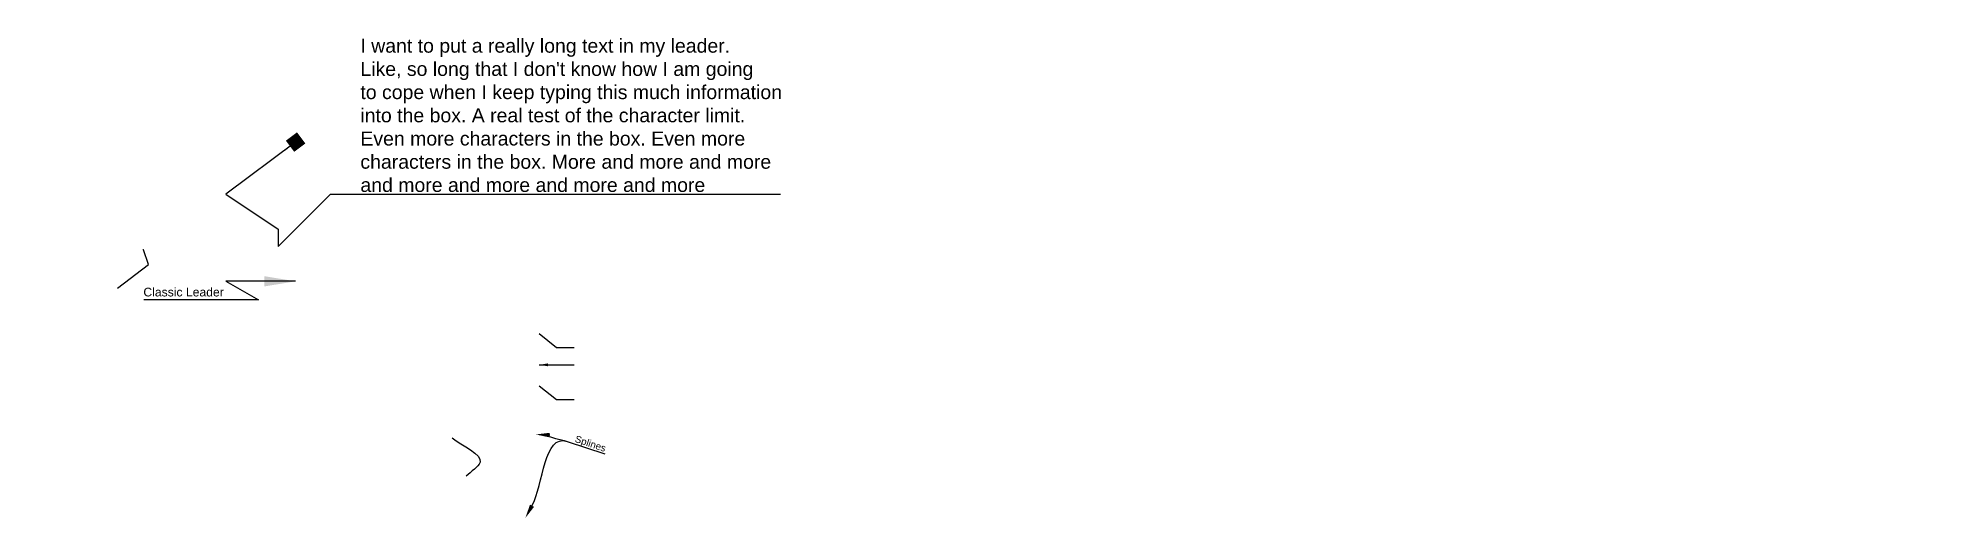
# Model space of a CAD drawing. Extents: x -44 to 502, y -28 to 110.
import ezdxf
from ezdxf import colors
from ezdxf.entities.mleader import LeaderData, LeaderLine
from ezdxf.math import Vec2, Vec3

# ---------------------------------------------------------------- set-up
doc = ezdxf.new("R2010")
doc.units = 0
doc.layers.get('0').update_dxf_attribs({"linetype": 'CONTINUOUS'})
doc.styles.get("Standard").update_dxf_attribs({"font": 'Arial'})
doc.dimstyles.new('ISO-25', dxfattribs={"dimtxt": 2.5, "dimasz": 2.5, "dimexe": 1.25, "dimexo": 1.234, "dimtad": 1, "dimtxsty": 'STANDARD', "dimcen": 2.5, "dimadec": 0, "dimazin": 0, "dimtfac": 1, "dimtmove": 0, "dimatfit": 3, "dimfxl": 1, "dimarcsym": 0})
doc.dimstyles.get("Standard").update_dxf_attribs({"dimtxt": 0.18, "dimasz": 0.18, "dimexe": 0.18, "dimexo": 0.0625, "dimgap": 0.09, "dimtad": 0, "dimtih": 1, "dimtoh": 1, "dimdec": 4, "dimzin": 0, "dimdsep": 46, "dimtxsty": 'STANDARD', "dimcen": 0.09, "dimadec": 0, "dimazin": 0, "dimtfac": 1, "dimtdec": 4, "dimtofl": 0, "dimtmove": 2, "dimatfit": 3, "dimfxl": 1, "dimtolj": 1, "dimtzin": 0, "dimarcsym": 0})

msp = doc.modelspace()

# ---------------------------------------------------------------- texts
at = {"insert": (48.62, 65.62), "char_height": 4, "width": 122.2726, "attachment_point": 7}
msp.add_mtext("I want to put a really long text in my leader. \\PLike, so long that I don't know how I am going\\Pto cope when I keep typing this much information into the box. A real test of the character limit. \\PEven more characters in the box. Even more characters in the box. More and more and more and more and more and more and more", dxfattribs=at)
at = {"insert": (9.37, 35.62), "char_height": 2.5, "attachment_point": 9}
msp.add_mtext('Classic Leader', dxfattribs=at)

# ---------------------------------------------------------------- leaders
at = {"annotation_type": 0, "has_hookline": 1}
for points, override, hookline_direction, text_width in [([(30, 80), (10, 65), (25, 55), (25, 50), (40, 65), (48, 65)], {"dimasz": 4, "dimtad": 1, "dimclrd": 3, "dimldrblk": 'BoxFilled'}, 0, 120.66), ([(30, 40), (10, 40), (19.31, 34.69), (10.31, 34.69)], {"dimscale": 1.5, "dimasz": 6, "dimtad": 2, "dimlwd": -2}, 1, 22.97)]:
    msp.add_leader(points, dimstyle='ISO-25', override=override, dxfattribs=dict(at, hookline_direction=hookline_direction, text_width=text_width))
at = {"color": 1, "annotation_type": 0, "has_hookline": 1, "hookline_direction": 0, "text_width": 11.09, "horizontal_direction": (-0.982848, -0.184415, 0)}
msp.add_leader([(-21.12, 38.04, 30), (-12.22, 44.79, 30), (-13.73, 49.07, 30), (-13.9, 49.04, 30)], dimstyle='Standard', dxfattribs=at)
at = {"linetype": 'Continuous'}
for points, override in [([(100, 25), (105, 21), (110, 21)], {"dimldrblk": 'None'}), ([(100, 16), (105, 16), (110, 16)], {"dimasz": 2.5001})]:
    msp.add_leader(points, dimstyle='STANDARD', override=override, dxfattribs=at)
at = {"linetype": 'Continuous', "has_arrowhead": 0}
msp.add_leader([(100, 10), (105, 6), (110, 6)], dimstyle='STANDARD', dxfattribs=at)
at = {"linetype": 'Continuous', "path_type": 1}
msp.add_leader([(75, -5), (83, -12), (79, -16)], dimstyle='STANDARD', override={"dimscale": 15, "dimldrblk": 'None'}, dxfattribs=at)
ml = msp.add_multileader_mtext('Standard')
ml.set_content('Splines', color=256, style='STANDARD')
ml.set_leader_properties()
ml.build(insert=Vec2(0, 0))
ml.multileader.update_dxf_attribs({"leader_type": 2, "text_left_attachment_type": 6, "dogleg_length": 2, "scale": 4})
ctx = ml.context
ctx.base_point, ctx.scale, ctx.char_height, ctx.plane_origin, ctx.plane_x_axis, ctx.plane_y_axis = Vec3(108, -6), 4, 2, Vec3(96.14, -16.23), Vec3(0.94887, -0.315668), Vec3(0.315668, 0.94887)
ctx.left_attachment = 6
notes = []
notes.append((ctx, [(1, (1, 1, 0), (100.41, -3.47), (0.94887, -0.315668), 8, [(2, [(96, -28)], 0, []), (4, [(99, -4), (102.91, -4.18)], 0, [])])]))
ctx.mtext.insert, ctx.mtext.text_direction, ctx.mtext.rotation, ctx.mtext.width, ctx.mtext.defined_height, ctx.mtext.flow_direction = Vec3(110.7, -4.21), Vec3(0.94887, -0.315668), 5.962025, 6, 4, 5
for ctx, leaders in notes:
    for number, flags, end, landing, length, lines in leaders:
        leader = LeaderData()
        leader.index, (leader.has_last_leader_line, leader.has_dogleg_vector, leader.attachment_direction) = number, flags
        leader.last_leader_point, leader.dogleg_vector, leader.dogleg_length = Vec3(end), Vec3(landing), length
        for number, points, colour, breaks in lines:
            line = LeaderLine()
            line.index, line.vertices, line.color, line.breaks = number, Vec3.list(points), colors.encode_raw_color(colour), breaks
            leader.lines.append(line)
        ctx.leaders.append(leader)

doc.saveas('drawing.dxf')
